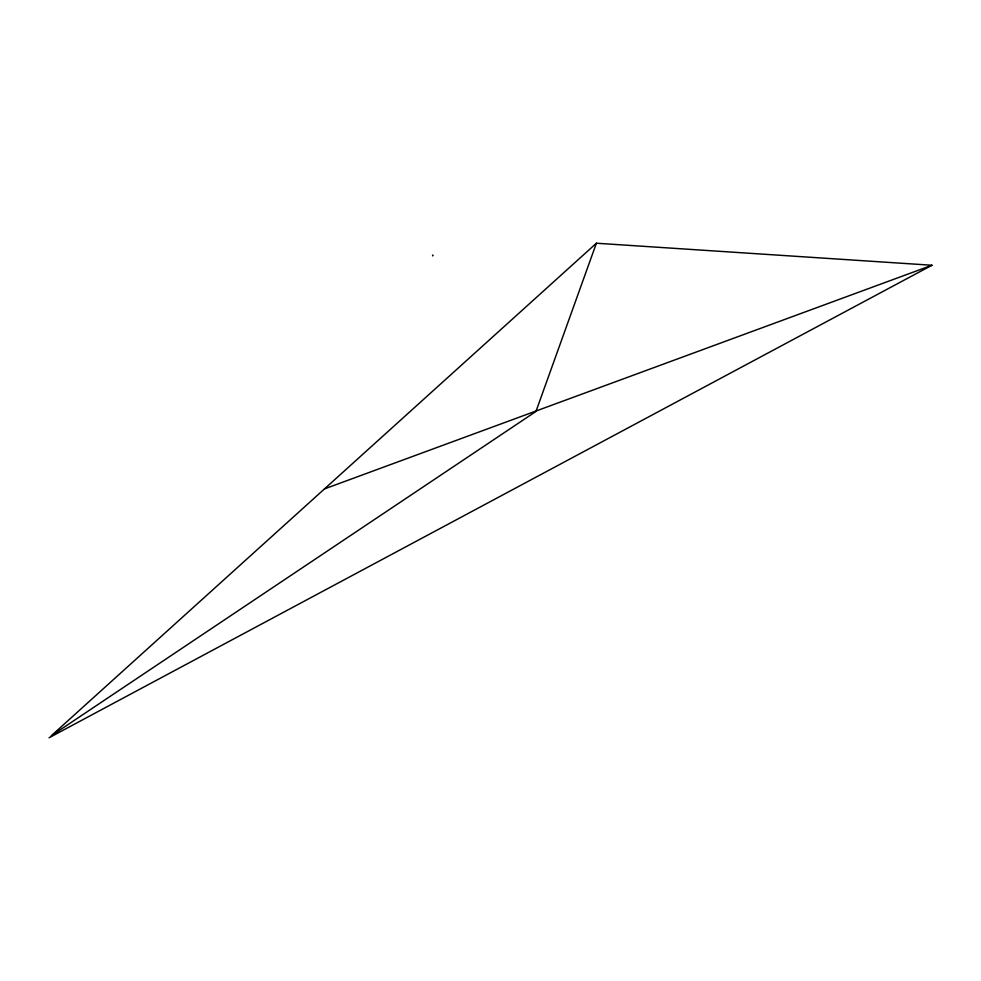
<?xml version="1.0" encoding="UTF-8"?>
<svg xmlns="http://www.w3.org/2000/svg" width="981" height="981" viewBox="0 0 981 981"><rect width="100%" height="100%" fill="white"/><g stroke="black" fill="none" stroke-linecap="round" stroke-linejoin="round"><path stroke-width="1.47" d="M432.78 255.281L432.695 255.906L432.621 255.268M596.387 243.227L535.957 411.456L51.22 735.811L596.387 243.227L931.95 265.25L49.05 737.773M931.95 265.25L324.478 488.906"/></g></svg>
